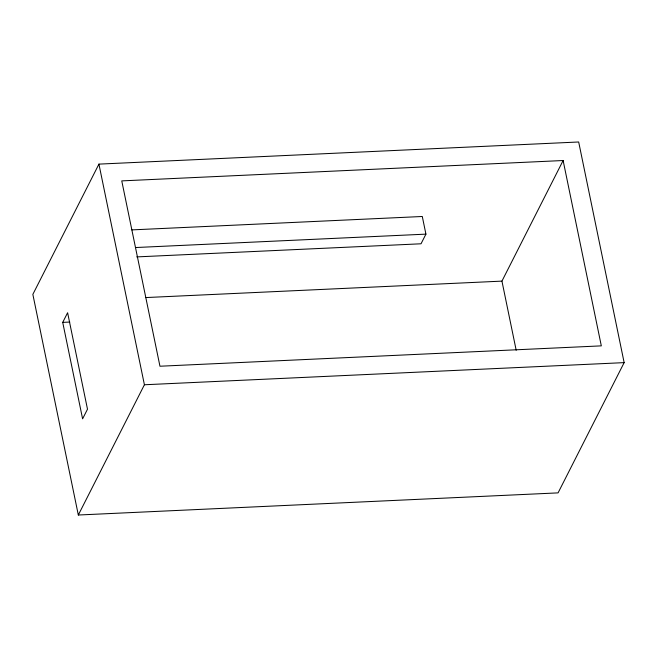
<?xml version="1.0" encoding="UTF-8"?>
<svg xmlns="http://www.w3.org/2000/svg" width="657" height="657" viewBox="0 0 657 657"><rect width="100%" height="100%" fill="white"/><g stroke="black" fill="none" stroke-linecap="round" stroke-linejoin="round"><path stroke-width="0.99" d="M98.928 164.119L32.85 294.369L78.323 515.014L558.072 492.881L624.15 362.631L578.677 141.986L98.928 164.119L144.409 384.764L78.323 515.014M62.719 322.382L67.614 312.732L87.496 409.196L82.601 418.846L62.719 322.382L69.782 322.053M131.852 229.893L422.287 216.49L425.925 234.138L421.03 243.788L136.73 256.903M516.188 350.255L501.94 281.122L563.123 160.522L121.759 180.889L159.955 366.228L601.319 345.861L563.123 160.522M135.49 247.541L425.925 234.138M145.567 297.572L501.94 281.122M144.409 384.764L624.15 362.631"/></g></svg>
